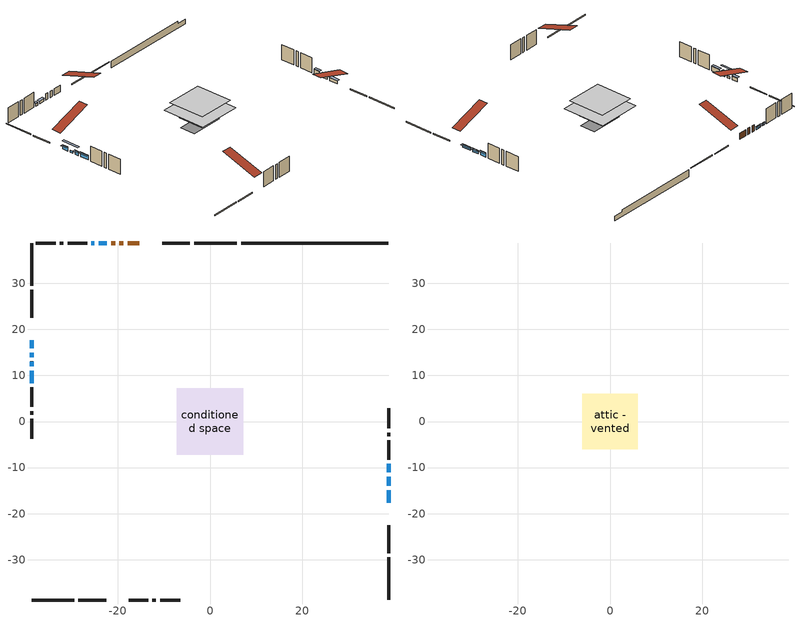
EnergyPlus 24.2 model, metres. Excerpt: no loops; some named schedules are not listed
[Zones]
conditioned space
 floor outside (Floor1 construction): -2.21,-2.21 -2.21,2.21 2.21,2.21 2.21,-2.21 z0.15
 floor adiabatic (AdiabaticFloorConstruction): -7.18,-7.18 -7.18,7.18 7.18,7.18 7.18,-7.18 z2.59
 floor foundation (Slab1 construction): -5.41,-2.59 -5.41,2.59 5.41,2.59 5.41,-2.59 z-2.06
 floor foundation (Slab2 construction): -4.19,-4.19 -4.19,4.19 4.19,4.19 4.19,-4.19 z0
 wall outside (RimJoist1 construction): 5.82,38.75 -3.44,38.75 / -38.75,-38.75 -29.5,-38.75 / -38.75,38.75 -38.75,29.5 / 38.75,-38.75 38.75,-29.5 z0.15:0.45
 wall outside (RimJoist2 construction): -4.37,38.75 -10.37,38.75 / -28.57,-38.75 -22.57,-38.75 / -38.75,28.57 -38.75,22.57 / 38.75,-28.57 38.75,-22.57 z0.15:0.45
 wall outside (AdiabaticWallConstruction 1): -15.31,38.75 -17.88,38.75 / -18.81,38.75 -19.68,38.75 / -20.61,38.75 -21.48,38.75 z0.15:2.18
 wall outside (AdiabaticWallConstruction): 38.75,-17.63 38.75,-14.88 / 38.75,-13.95 38.75,-11.97 z0.15:1.09; -22.4,38.75 -24.19,38.75 z0.15:0.99; -38.75,17.63 -38.75,15.9 / -38.75,13.03 -38.75,11.96 z0.15:1.39; -38.75,14.97 -38.75,13.95 z0.15:0.76; -38.75,11.03 -38.75,8.31 z0.15:1.62; 38.75,-11.04 38.75,-9.21 z0.15:1.57; -25.11,38.75 -25.78,38.75 z0.15:0.91
 wall outside (Wall1 construction): -26.7,38.75 -30.89,38.75 / -17.63,-38.75 -13.44,-38.75 / -38.75,7.38 -38.75,3.2 / 38.75,-8.29 38.75,-4.1 z0.15:5.03
 wall outside (Wall2 construction): -31.82,38.75 -32.57,38.75 / -12.51,-38.75 -11.76,-38.75 / -38.75,2.27 -38.75,1.52 / 38.75,-3.17 38.75,-2.42 z0.15:5.03
 wall outside (Wall3 construction): -33.5,38.75 -37.83,38.75 / -10.83,-38.75 -6.5,-38.75 / -38.75,0.59 -38.75,-3.74 / 38.75,-1.49 38.75,2.84 z0.15:5.03
 wall foundation (FoundationWall1 construction): 6.75,38.75,-2.06 6.75,38.75,0.15 35.55,38.75,0.15 35.55,38.75,-0.59 38.75,38.75,-0.59 38.75,38.75,-2.06
 window (WindowConstruction): 38.75,-17.63 38.75,-14.88 z0.15:1.09
 window (WindowConstruction 6): -22.41,38.75 -24.19,38.75 z0.15:0.99
 window (WindowConstruction 7): -38.75,17.63 -38.75,15.9 z0.15:1.39
 window (WindowConstruction 8): -38.75,14.97 -38.75,13.96 z0.15:0.76
 window (WindowConstruction 1): 38.75,-13.95 38.75,-11.97 z0.15:1.09
 window (WindowConstruction 2): -38.75,13.03 -38.75,11.96 z0.15:1.39
 window (WindowConstruction 3): -38.75,11.03 -38.75,8.31 z0.15:1.62
 window (WindowConstruction 4): 38.75,-11.04 38.75,-9.21 z0.15:1.57
 window (WindowConstruction 5): -25.11,38.75 -25.77,38.75 z0.15:0.91
 door (Door): -15.31,38.75 -17.88,38.75 z0.15:2.18
 door (Door 1): -18.81,38.75 -19.68,38.75 z0.15:2.18
 door (Door 2): -20.61,38.75 -21.48,38.75 z0.15:2.18
 ceiling adiabatic (AdiabaticFloorConstruction): 7.18,-7.18 7.18,7.18 -7.18,7.18 -7.18,-7.18 z2.59
attic - vented
 floor to conditioned space (Floor2 construction Reversed): -6,-6 -6,6 6,6 6,-6 z5.03
 roof outside (Roof1 construction): -14.38,38.75,5.03 -14.38,27.06,8.93 -11.3,27.06,8.93 -11.3,38.75,5.03; -18.55,-38.75,5.03 -18.55,-27.06,8.93 -21.64,-27.06,8.93 -21.64,-38.75,5.03; -38.75,18.55,5.03 -27.06,18.55,8.93 -27.06,21.64,8.93 -38.75,21.64,5.03; 38.75,-18.55,5.03 27.06,-18.55,8.93 27.06,-21.64,8.93 38.75,-21.64,5.03
shading: 38.75,-14.73 38.75,-17.77 39.51,-17.77 39.51,-14.73 z1.24; -24.33,38.75 -22.26,38.75 -22.26,39.51 -24.33,39.51 z1.14; -38.75,15.75 -38.75,17.77 -39.51,17.77 -39.51,15.75 z1.54; -38.75,11.51 -38.75,17.41 -39.36,17.41 -39.36,11.51 z3.2; 38.75,-11.74 38.75,-14.18 39.51,-14.18 39.51,-11.74 z1.32; -38.75,11.81 -38.75,13.18 -39.51,13.18 -39.51,11.81 z1.54; -38.75,8.16 -38.75,11.18 -39.51,11.18 -39.51,8.16 z1.77; 38.75,-9.06 38.75,-11.19 39.51,-11.19 39.51,-9.06 z1.72; -25.92,38.75 -24.96,38.75 -24.96,39.51 -25.92,39.51 z1.06
[Building]
Building 1: Terrain=Suburbs
[Site:Location]
Toronto City Centre_ON: Latitude {deg}=43.63; Longitude {deg}=-79.39; Time Zone {hr}=-5; Elevation {m}=77; Keep Site Location Information=Yes
[Site:GroundTemperature:Shallow]
5.01852, 3.26908, 3.12898, 3.95918, 7.29196, 10.6092, 13.4851, 15.3069, 15.4617, 13.9799, 11.1774, 7.9619
[Site:WaterMainsTemperature]
Calculation Method=Schedule; Temperature Schedule=mains temperature schedule
[Material] Roughness=Rough; Thermal Absorptance=0.9
Name | Thickness {m} | Conductivity {W/m-K} | Density {kg/m3} | Specific Heat {J/kg-K} | Solar Absorptance | Visible Absorptance
asphalt or fiberglass shingles | 0.00635 | 0.162714 | 1121.4 | 1465.45 | 0.4 | 0.4
ceiling loosefill ins | 0.169333 | 0.0480833 | 16.02 | 1046.75 | 0.7 | 0.7
ceiling stud and cavity | 0.1397 | 0.160927 | 65.682 | 1177.47 | 0.7 | 0.7
concrete 4.0 in. | 0.1016 | 1.803125 | 2242.8 | 837.4 | 0.7 | 0.7
concrete 8.0 in. | 0.2032 | 1.803125 | 2242.8 | 837.4 | 0.7 | 0.7
door material | 0.04445 | 0.053851 | 512.64 | 1214.23 | 0.7 | 0.7
door material 1 | 0.04445 | 0.20624 | 512.64 | 1214.23 | 0.7 | 0.7
floor covering | 0.0127 | 0.0433444 | 54.468 | 1339.84 | 0.6 | 0.6
floor rigid ins | 0.051816 | 0.029427 | 32.04 | 1214.23 | 0.7 | 0.7
floor rigid ins 1; wall rigid ins | 0.512978 | 0.029427 | 32.04 | 1214.23 | 0.7 | 0.7
floor stud and cavity | 0.1397 | 0.358674 | 92.3553 | 1139.71 | 0.7 | 0.7
floor stud and cavity 1 | 0.1397 | 1.75129 | 37.0049 | 1207.88 | 0.7 | 0.7
furniture material conditioned space 1 | 0.1524 | 0.115458 | 640.8 | 1214.23 | 0.6 | 0.6
gypsum board | 0.0127 | 0.160291 | 801 | 837.4 | 0.6 | 0.6
osb sheathing 0.5 in. | 0.0127 | 0.115458 | 512.64 | 1214.23 | 0.7 | 0.7
osb sheathing 0.75 in. | 0.01905 | 0.115458 | 512.64 | 1214.23 | 0.7 | 0.7
osb sheathing 2.0 in. | 0.0508 | 0.115458 | 512.64 | 1214.23 | 0.7 | 0.7
rim joist stud and cavity | 0.0508 | 0.0451784 | 125.044 | 1163.47 | 0.6 | 0.6
rim joist stud and cavity 1 | 0.0508 | 0.859146 | 125.044 | 1163.47 | 0.6 | 0.6
wall stud and cavity | 0.1397 | 0.0809575 | 139.0536 | 1170.24 | 0.7 | 0.7
wall stud and cavity 1 | 0.1397 | 0.0878609 | 139.0536 | 1170.24 | 0.7 | 0.7
wall stud and cavity 2 | 0.1397 | 0.092254 | 139.0536 | 1170.24 | 0.7 | 0.7
wall stud and cavity 3 | 0.0889 | 0.380278 | 52.3479 | 1209.89 | 0.7 | 0.7
wall stud and cavity 4 | 0.0889 | 0.391764 | 83.0341 | 1211.67 | 0.7 | 0.7
wood siding | 0.0254 | 0.102417 | 544.68 | 1172.36 | 0.4 | 0.4
wood siding 1; wood siding 2; wood siding 3 | 0.0254 | 0.102417 | 544.68 | 1172.36 | 0.7 | 0.7
[WindowMaterial:SimpleGlazingSystem]
Name | U-Factor {W/m2-K} | Solar Heat Gain Coefficient
WindowMaterial | 2.6045 | 0.52
WindowMaterial 1 | 3.30346 | 0.64
WindowMaterial 2 | 2.60791 | 0.52
WindowMaterial 3 | 2.36545 | 0.65
WindowMaterial 4 | 2.6028 | 0.52
WindowMaterial 5 | 2.77825 | 0.42
WindowMaterial 6 | 2.71181 | 0.46
WindowMaterial 7 | 2.63402 | 0.5
WindowMaterial 8 | 2.97414 | 0.61
[Construction]
AdiabaticFloorConstruction: floor stud and cavity 1, floor rigid ins 1, osb sheathing 0.75 in., floor covering
AdiabaticWallConstruction: wood siding 2, wall rigid ins, wall stud and cavity 3, gypsum board
AdiabaticWallConstruction 1: wood siding 3, wall rigid ins, wall stud and cavity 3, gypsum board
Door: door material
Door 1; Door 2: door material 1
Floor1 construction: floor stud and cavity, floor rigid ins, osb sheathing 0.75 in., floor covering
Floor2 construction Reversed: gypsum board, ceiling stud and cavity, ceiling loosefill ins
FoundationWall1 construction: concrete 8.0 in.
furniture construction conditioned space 1: furniture material conditioned space 1
PartitionWallConstruction: gypsum board, wall stud and cavity 4, gypsum board
RimJoist1 construction: wood siding 1, osb sheathing 2.0 in., rim joist stud and cavity
RimJoist2 construction: wood siding 1, osb sheathing 2.0 in., rim joist stud and cavity 1
Roof1 construction: asphalt or fiberglass shingles
Slab1 construction; Slab2 construction: concrete 4.0 in.
Wall1 construction: wood siding, osb sheathing 0.5 in., wall stud and cavity, gypsum board
Wall2 construction: wood siding, osb sheathing 0.5 in., wall stud and cavity 1, gypsum board
Wall3 construction: wood siding, osb sheathing 0.5 in., wall stud and cavity 2, gypsum board
WindowConstruction: WindowMaterial
WindowConstruction 1: WindowMaterial 1
WindowConstruction 2: WindowMaterial 2
WindowConstruction 3: WindowMaterial 3
WindowConstruction 4: WindowMaterial 4
WindowConstruction 5: WindowMaterial 5
WindowConstruction 6: WindowMaterial 6
WindowConstruction 7: WindowMaterial 7
WindowConstruction 8: WindowMaterial 8
[Zone] Multiplier=1; Part of Total Floor Area=Yes
Name | Volume {m3}
attic - vented | 91.3014
conditioned space | 643.7
[Space]
Name | Zone | Volume {m3}
attic - vented 1 | attic - vented | 91.3014
conditioned space 1 | conditioned space | 643.7
[ZoneInfiltration:EffectiveLeakageArea]
infil attic - vented 1: Zone or Space=attic - vented 1; Schedule=Always On Discrete; Effective Air Leakage Area {cm2}=6073.26; Stack Coefficient=0.000271148; Wind Coefficient=1.11256e-05
[ZoneMixing]
whole house fan mix: Zone or Space=attic - vented; Schedule=Always On Continuous; Design Flow Rate Calculation Method=Flow/Zone; Design Flow Rate {m3/s}=0; Source Zone or Space=conditioned space
[SurfaceProperty:ExposedFoundationPerimeter] Exposed Perimeter Calculation Method=TotalExposedPerimeter
Name | Total Exposed Perimeter {m}
Slab1 | 32.005
Slab2 | 24.475
[InternalMass] Zone or ZoneList=conditioned space; Space or SpaceList=conditioned space 1
Name | Construction | Surface Area {m2}
furniture mass conditioned space 1 | furniture construction conditioned space 1 | 140.84
partition wall mass | PartitionWallConstruction | 352.099
[Lights]
interior lighting: Zone or ZoneList or Space or SpaceList=conditioned space 1; Schedule=interior lighting schedule; Design Level Calculation Method=LightingLevel; Lighting Level {W}=343.2; Return Air Fraction=0; Fraction Radiant=0.6; Fraction Visible=0.2; Fraction Replaceable=1
[People]
occupants: Zone or ZoneList or Space or SpaceList=conditioned space 1; Number of People Schedule=occupants schedule; Number of People Calculation Method=People; Number of People=3; Fraction Radiant=0.314171; Sensible Heat Fraction=0.56303; Activity Level Schedule=occupants activity schedule; Carbon Dioxide Generation Rate {m3/s-W}=0; Enable ASHRAE 55 Comfort Warnings=No; Mean Radiant Temperature Calculation Type=EnclosureAveraged
[ElectricEquipment] Zone or ZoneList or Space or SpaceList=conditioned space 1; Design Level Calculation Method=EquipmentLevel
Name | Schedule | Design Level {W} | Fraction Latent | Fraction Radiant | Fraction Lost
clothes dryer | clothes dryer schedule | 140.772 | 0.015 | 0.081 | 0.85
clothes washer | clothes washer schedule | 32.1985 | 0.03 | 0.162 | 0.7
cooking range | cooking range schedule | 215.147 | 0.08 | 0.432 | 0.2
dishwasher | dishwasher schedule | 66.8632 | 0.3 | 0.18 | 0.4
fridge | fridge schedule | 72.9452 | 0 | 0.6 | 0
mech vent bath fan 0 | mech vent bath fan 0 schedule | 50.2 | 0 | 0 | 1
mech vent bath fan 1 | mech vent bath fan 1 schedule | 50.2 | 0 | 0 | 1
mech vent house fan | mech vent house fan schedule | 0 | 0 | 0 | 1
mech vent house fan cfis | mech vent house fan cfis schedule | 0 | 0 | 0 | 0
mech vent range fan 0 | mech vent range fan 0 schedule | 57 | 0 | 0 | 1
misc plug loads | misc plug loads schedule | 494.7 | 0.045 | 0.513 | 0.1
whole house fan | Always On Discrete | 0 | 0 | 0 | 1
[OtherEquipment] Zone or ZoneList or Space or SpaceList=conditioned space 1; Design Level Calculation Method=EquipmentLevel
Name | Fuel Type | Schedule | Design Level {W} | Fraction Latent | Fraction Radiant | Fraction Lost
clothes dryer 1 | Electricity | clothes dryer schedule | 0 | 0.015 | 0.081 | 0.85
cooking range 1 | Electricity | cooking range schedule | 0 | 0.08 | 0.432 | 0.2
general water use latent | None | general water use schedule | 62.594 | 1 | 0 | 0
general water use sensible | None | general water use schedule | -61.6891 | 0 | 0.6 | 0
mech vent house fan latent load | None | Always On Discrete | 0 | 1 | 0 | 0
mech vent house fan sensible load | None | Always On Discrete | 0 | 0 | 0 | 0
water heater energy adjustment1 | Electricity | Always On Discrete | 0.01 | 0 | 0 | 1
[ZoneInfiltration:DesignFlowRate] Zone or ZoneList or Space or SpaceList=conditioned space 1; Schedule=Always On Discrete; Design Flow Rate Calculation Method=Flow/Zone; Design Flow Rate {m3/s}=0
infil flow; natural vent flow; whole house fan flow
[Foundation:Kiva] Initial Indoor Air Temperature {C}=18; Wall Depth Below Slab {m}=0.2032
Name | Wall Height Above Grade {m}
Foundation Kiva 1 | 0.150023
Foundation Kiva 2 | 0.1016
[Foundation:Kiva:Settings]
Soil Conductivity {W/m-K}=0.849921; Soil Density {kg/m3}=1842.3; Soil Specific Heat {J/kg-K}=418.7; Ground Solar Absorptivity=0.9; Ground Thermal Absorptivity=0.9; Ground Surface Roughness {m}=0.03; Far-Field Width {m}=40; Deep-Ground Boundary Condition=ZeroFlux; Deep-Ground Depth {m}=40; Minimum Cell Dimension {m}=0.2; Maximum Cell Growth Coefficient=3; Simulation Timestep=Timestep
[Exterior:Lights]
exterior lighting: Schedule=exterior lighting schedule; Design Level {W}=75.6
[Schedule:Constant]
Name | Hourly Value
Always On Continuous; mech vent house fan schedule; mech vent house fan cfis schedule; Always On Discrete | 1
occupants activity schedule | 117.228
fridge schedule | 0
[Schedule:Week:Daily]
interior lighting schedule Week Rule - Jan1-Jan27: interior lighting schedule day, interior lighting schedule day, interior lighting schedule day, interior lighting schedule day, interior lighting schedule day, interior lighting schedule day, interior lighting schedule day, interior lighting schedule default day, interior lighting schedule default day, interior lighting schedule default day, interior lighting schedule default day, interior lighting schedule default day
interior lighting schedule Week Rule - Jan28-Feb3: interior lighting schedule day, interior lighting schedule day, interior lighting schedule day, interior lighting schedule day, interior lighting schedule day 1, interior lighting schedule day 1, interior lighting schedule day 1, interior lighting schedule default day, interior lighting schedule default day, interior lighting schedule default day, interior lighting schedule default day, interior lighting schedule default day
interior lighting schedule Week Rule - Feb4-Feb24: interior lighting schedule day 1, interior lighting schedule day 1, interior lighting schedule day 1, interior lighting schedule day 1, interior lighting schedule day 1, interior lighting schedule day 1, interior lighting schedule day 1, interior lighting schedule default day, interior lighting schedule default day, interior lighting schedule default day, interior lighting schedule default day, interior lighting schedule default day
interior lighting schedule Week Rule - Feb25-Mar3: interior lighting schedule day 1, interior lighting schedule day 1, interior lighting schedule day 1, interior lighting schedule day 1, interior lighting schedule day 2, interior lighting schedule day 2, interior lighting schedule day 2, interior lighting schedule default day, interior lighting schedule default day, interior lighting schedule default day, interior lighting schedule default day, interior lighting schedule default day
interior lighting schedule Week Rule - Mar4-Mar31: interior lighting schedule day 2, interior lighting schedule day 2, interior lighting schedule day 2, interior lighting schedule day 2, interior lighting schedule day 2, interior lighting schedule day 2, interior lighting schedule day 2, interior lighting schedule default day, interior lighting schedule default day, interior lighting schedule default day, interior lighting schedule default day, interior lighting schedule default day
interior lighting schedule Week Rule - Apr1-Apr28: interior lighting schedule day 3, interior lighting schedule day 3, interior lighting schedule day 3, interior lighting schedule day 3, interior lighting schedule day 3, interior lighting schedule day 3, interior lighting schedule day 3, interior lighting schedule default day, interior lighting schedule default day, interior lighting schedule default day, interior lighting schedule default day, interior lighting schedule default day
interior lighting schedule Week Rule - Apr29-May5: interior lighting schedule day 3, interior lighting schedule day 3, interior lighting schedule day 4, interior lighting schedule day 4, interior lighting schedule day 4, interior lighting schedule day 4, interior lighting schedule day 4, interior lighting schedule default day, interior lighting schedule default day, interior lighting schedule default day, interior lighting schedule default day, interior lighting schedule default day
interior lighting schedule Week Rule - May6-May26: interior lighting schedule day 4, interior lighting schedule day 4, interior lighting schedule day 4, interior lighting schedule day 4, interior lighting schedule day 4, interior lighting schedule day 4, interior lighting schedule day 4, interior lighting schedule default day, interior lighting schedule default day, interior lighting schedule default day, interior lighting schedule default day, interior lighting schedule default day
interior lighting schedule Week Rule - May27-Jun2: interior lighting schedule day 4, interior lighting schedule day 4, interior lighting schedule day 4, interior lighting schedule day 4, interior lighting schedule day 4, interior lighting schedule day 5, interior lighting schedule day 5, interior lighting schedule default day, interior lighting schedule default day, interior lighting schedule default day, interior lighting schedule default day, interior lighting schedule default day
interior lighting schedule Week Rule - Jun3-Jun30: interior lighting schedule day 5, interior lighting schedule day 5, interior lighting schedule day 5, interior lighting schedule day 5, interior lighting schedule day 5, interior lighting schedule day 5, interior lighting schedule day 5, interior lighting schedule default day, interior lighting schedule default day, interior lighting schedule default day, interior lighting schedule default day, interior lighting schedule default day
interior lighting schedule Week Rule - Jul1-Jul28: interior lighting schedule day 6, interior lighting schedule day 6, interior lighting schedule day 6, interior lighting schedule day 6, interior lighting schedule day 6, interior lighting schedule day 6, interior lighting schedule day 6, interior lighting schedule default day, interior lighting schedule default day, interior lighting schedule default day, interior lighting schedule default day, interior lighting schedule default day
interior lighting schedule Week Rule - Jul29-Aug4: interior lighting schedule day 6, interior lighting schedule day 6, interior lighting schedule day 6, interior lighting schedule day 7, interior lighting schedule day 7, interior lighting schedule day 7, interior lighting schedule day 7, interior lighting schedule default day, interior lighting schedule default day, interior lighting schedule default day, interior lighting schedule default day, interior lighting schedule default day
interior lighting schedule Week Rule - Aug5-Aug25: interior lighting schedule day 7, interior lighting schedule day 7, interior lighting schedule day 7, interior lighting schedule day 7, interior lighting schedule day 7, interior lighting schedule day 7, interior lighting schedule day 7, interior lighting schedule default day, interior lighting schedule default day, interior lighting schedule default day, interior lighting schedule default day, interior lighting schedule default day
interior lighting schedule Week Rule - Aug26-Sep1: interior lighting schedule day 7, interior lighting schedule day 7, interior lighting schedule day 7, interior lighting schedule day 7, interior lighting schedule day 7, interior lighting schedule day 7, interior lighting schedule day 8, interior lighting schedule default day, interior lighting schedule default day, interior lighting schedule default day, interior lighting schedule default day, interior lighting schedule default day
interior lighting schedule Week Rule - Sep2-Sep29: interior lighting schedule day 8, interior lighting schedule day 8, interior lighting schedule day 8, interior lighting schedule day 8, interior lighting schedule day 8, interior lighting schedule day 8, interior lighting schedule day 8, interior lighting schedule default day, interior lighting schedule default day, interior lighting schedule default day, interior lighting schedule default day, interior lighting schedule default day
interior lighting schedule Week Rule - Sep30-Oct6: interior lighting schedule day 8, interior lighting schedule day 9, interior lighting schedule day 9, interior lighting schedule day 9, interior lighting schedule day 9, interior lighting schedule day 9, interior lighting schedule day 9, interior lighting schedule default day, interior lighting schedule default day, interior lighting schedule default day, interior lighting schedule default day, interior lighting schedule default day
interior lighting schedule Week Rule - Oct7-Oct27: interior lighting schedule day 9, interior lighting schedule day 9, interior lighting schedule day 9, interior lighting schedule day 9, interior lighting schedule day 9, interior lighting schedule day 9, interior lighting schedule day 9, interior lighting schedule default day, interior lighting schedule default day, interior lighting schedule default day, interior lighting schedule default day, interior lighting schedule default day
interior lighting schedule Week Rule - Oct28-Nov3: interior lighting schedule day 9, interior lighting schedule day 9, interior lighting schedule day 9, interior lighting schedule day 9, interior lighting schedule day 10, interior lighting schedule day 10, interior lighting schedule day 10, interior lighting schedule default day, interior lighting schedule default day, interior lighting schedule default day, interior lighting schedule default day, interior lighting schedule default day
interior lighting schedule Week Rule - Nov4-Nov24: interior lighting schedule day 10, interior lighting schedule day 10, interior lighting schedule day 10, interior lighting schedule day 10, interior lighting schedule day 10, interior lighting schedule day 10, interior lighting schedule day 10, interior lighting schedule default day, interior lighting schedule default day, interior lighting schedule default day, interior lighting schedule default day, interior lighting schedule default day
interior lighting schedule Week Rule - Nov25-Dec1: interior lighting schedule day 10, interior lighting schedule day 10, interior lighting schedule day 10, interior lighting schedule day 10, interior lighting schedule day 10, interior lighting schedule day 10, interior lighting schedule day 11, interior lighting schedule default day, interior lighting schedule default day, interior lighting schedule default day, interior lighting schedule default day, interior lighting schedule default day
interior lighting schedule Week Rule - Dec2-Dec31: interior lighting schedule day 11, interior lighting schedule day 11, interior lighting schedule day 11, interior lighting schedule day 11, interior lighting schedule day 11, interior lighting schedule day 11, interior lighting schedule day 11, interior lighting schedule default day, interior lighting schedule default day, interior lighting schedule default day, interior lighting schedule default day, interior lighting schedule default day
occupants schedule Week Rule - Jan1-Dec31: occupants schedule day, occupants schedule day, occupants schedule day, occupants schedule day, occupants schedule day, occupants schedule day, occupants schedule day, occupants schedule default day, occupants schedule default day, occupants schedule default day, occupants schedule default day, occupants schedule default day
clothes dryer schedule Week Rule - Jan1-Dec31: clothes dryer schedule day, clothes dryer schedule day, clothes dryer schedule day, clothes dryer schedule day, clothes dryer schedule day, clothes dryer schedule day, clothes dryer schedule day, clothes dryer schedule default day, clothes dryer schedule default day, clothes dryer schedule default day, clothes dryer schedule default day, clothes dryer schedule default day
clothes washer schedule Week Rule - Jan1-Dec31: clothes washer schedule day, clothes washer schedule day, clothes washer schedule day, clothes washer schedule day, clothes washer schedule day, clothes washer schedule day, clothes washer schedule day, clothes washer schedule default day, clothes washer schedule default day, clothes washer schedule default day, clothes washer schedule default day, clothes washer schedule default day
cooking range schedule Week Rule - Jan1-Dec31: cooking range schedule day, cooking range schedule day, cooking range schedule day, cooking range schedule day, cooking range schedule day, cooking range schedule day, cooking range schedule day, cooking range schedule default day, cooking range schedule default day, cooking range schedule default day, cooking range schedule default day, cooking range schedule default day
dishwasher schedule Week Rule - Jan1-Dec31: dishwasher schedule day, dishwasher schedule day, dishwasher schedule day, dishwasher schedule day, dishwasher schedule day, dishwasher schedule day, dishwasher schedule day, dishwasher schedule default day, dishwasher schedule default day, dishwasher schedule default day, dishwasher schedule default day, dishwasher schedule default day
mech vent bath fan 0 schedule Week Rule - Jan1-Dec31: mech vent bath fan 0 schedule day, mech vent bath fan 0 schedule day, mech vent bath fan 0 schedule day, mech vent bath fan 0 schedule day, mech vent bath fan 0 schedule day, mech vent bath fan 0 schedule day, mech vent bath fan 0 schedule day, mech vent bath fan 0 schedule default day, mech vent bath fan 0 schedule default day, mech vent bath fan 0 schedule default day, mech vent bath fan 0 schedule default day, mech vent bath fan 0 schedule default day
mech vent bath fan 1 schedule Week Rule - Jan1-Dec31: mech vent bath fan 1 schedule day, mech vent bath fan 1 schedule day, mech vent bath fan 1 schedule day, mech vent bath fan 1 schedule day, mech vent bath fan 1 schedule day, mech vent bath fan 1 schedule day, mech vent bath fan 1 schedule day, mech vent bath fan 1 schedule default day, mech vent bath fan 1 schedule default day, mech vent bath fan 1 schedule default day, mech vent bath fan 1 schedule default day, mech vent bath fan 1 schedule default day
mech vent range fan 0 schedule Week Rule - Jan1-Dec31: mech vent range fan 0 schedule day, mech vent range fan 0 schedule day, mech vent range fan 0 schedule day, mech vent range fan 0 schedule day, mech vent range fan 0 schedule day, mech vent range fan 0 schedule day, mech vent range fan 0 schedule day, mech vent range fan 0 schedule default day, mech vent range fan 0 schedule default day, mech vent range fan 0 schedule default day, mech vent range fan 0 schedule default day, mech vent range fan 0 schedule default day
misc plug loads schedule Week Rule - Jan1-Dec31: misc plug loads schedule day, misc plug loads schedule day, misc plug loads schedule day, misc plug loads schedule day, misc plug loads schedule day, misc plug loads schedule day, misc plug loads schedule day, misc plug loads schedule default day, misc plug loads schedule default day, misc plug loads schedule default day, misc plug loads schedule default day, misc plug loads schedule default day
general water use schedule Week Rule - Jan1-Dec31: general water use schedule day, general water use schedule day, general water use schedule day, general water use schedule day, general water use schedule day, general water use schedule day, general water use schedule day, general water use schedule default day, general water use schedule default day, general water use schedule default day, general water use schedule default day, general water use schedule default day
exterior lighting schedule Week Rule - Jan1-Jan27: exterior lighting schedule day, exterior lighting schedule day, exterior lighting schedule day, exterior lighting schedule day, exterior lighting schedule day, exterior lighting schedule day, exterior lighting schedule day, exterior lighting schedule default day, exterior lighting schedule default day, exterior lighting schedule default day, exterior lighting schedule default day, exterior lighting schedule default day
exterior lighting schedule Week Rule - Jan28-Feb3: exterior lighting schedule day, exterior lighting schedule day, exterior lighting schedule day, exterior lighting schedule day, exterior lighting schedule day 1, exterior lighting schedule day 1, exterior lighting schedule day 1, exterior lighting schedule default day, exterior lighting schedule default day, exterior lighting schedule default day, exterior lighting schedule default day, exterior lighting schedule default day
exterior lighting schedule Week Rule - Feb4-Feb24: exterior lighting schedule day 1, exterior lighting schedule day 1, exterior lighting schedule day 1, exterior lighting schedule day 1, exterior lighting schedule day 1, exterior lighting schedule day 1, exterior lighting schedule day 1, exterior lighting schedule default day, exterior lighting schedule default day, exterior lighting schedule default day, exterior lighting schedule default day, exterior lighting schedule default day
exterior lighting schedule Week Rule - Feb25-Mar3: exterior lighting schedule day 1, exterior lighting schedule day 1, exterior lighting schedule day 1, exterior lighting schedule day 1, exterior lighting schedule day 2, exterior lighting schedule day 2, exterior lighting schedule day 2, exterior lighting schedule default day, exterior lighting schedule default day, exterior lighting schedule default day, exterior lighting schedule default day, exterior lighting schedule default day
exterior lighting schedule Week Rule - Mar4-Mar31: exterior lighting schedule day 2, exterior lighting schedule day 2, exterior lighting schedule day 2, exterior lighting schedule day 2, exterior lighting schedule day 2, exterior lighting schedule day 2, exterior lighting schedule day 2, exterior lighting schedule default day, exterior lighting schedule default day, exterior lighting schedule default day, exterior lighting schedule default day, exterior lighting schedule default day
exterior lighting schedule Week Rule - Apr1-Apr28: exterior lighting schedule day 3, exterior lighting schedule day 3, exterior lighting schedule day 3, exterior lighting schedule day 3, exterior lighting schedule day 3, exterior lighting schedule day 3, exterior lighting schedule day 3, exterior lighting schedule default day, exterior lighting schedule default day, exterior lighting schedule default day, exterior lighting schedule default day, exterior lighting schedule default day
exterior lighting schedule Week Rule - Apr29-May5: exterior lighting schedule day 3, exterior lighting schedule day 3, exterior lighting schedule day 4, exterior lighting schedule day 4, exterior lighting schedule day 4, exterior lighting schedule day 4, exterior lighting schedule day 4, exterior lighting schedule default day, exterior lighting schedule default day, exterior lighting schedule default day, exterior lighting schedule default day, exterior lighting schedule default day
exterior lighting schedule Week Rule - May6-May26: exterior lighting schedule day 4, exterior lighting schedule day 4, exterior lighting schedule day 4, exterior lighting schedule day 4, exterior lighting schedule day 4, exterior lighting schedule day 4, exterior lighting schedule day 4, exterior lighting schedule default day, exterior lighting schedule default day, exterior lighting schedule default day, exterior lighting schedule default day, exterior lighting schedule default day
exterior lighting schedule Week Rule - May27-Jun2: exterior lighting schedule day 4, exterior lighting schedule day 4, exterior lighting schedule day 4, exterior lighting schedule day 4, exterior lighting schedule day 4, exterior lighting schedule day 5, exterior lighting schedule day 5, exterior lighting schedule default day, exterior lighting schedule default day, exterior lighting schedule default day, exterior lighting schedule default day, exterior lighting schedule default day
exterior lighting schedule Week Rule - Jun3-Jun30: exterior lighting schedule day 5, exterior lighting schedule day 5, exterior lighting schedule day 5, exterior lighting schedule day 5, exterior lighting schedule day 5, exterior lighting schedule day 5, exterior lighting schedule day 5, exterior lighting schedule default day, exterior lighting schedule default day, exterior lighting schedule default day, exterior lighting schedule default day, exterior lighting schedule default day
exterior lighting schedule Week Rule - Jul1-Jul28: exterior lighting schedule day 6, exterior lighting schedule day 6, exterior lighting schedule day 6, exterior lighting schedule day 6, exterior lighting schedule day 6, exterior lighting schedule day 6, exterior lighting schedule day 6, exterior lighting schedule default day, exterior lighting schedule default day, exterior lighting schedule default day, exterior lighting schedule default day, exterior lighting schedule default day
exterior lighting schedule Week Rule - Jul29-Aug4: exterior lighting schedule day 6, exterior lighting schedule day 6, exterior lighting schedule day 6, exterior lighting schedule day 7, exterior lighting schedule day 7, exterior lighting schedule day 7, exterior lighting schedule day 7, exterior lighting schedule default day, exterior lighting schedule default day, exterior lighting schedule default day, exterior lighting schedule default day, exterior lighting schedule default day
exterior lighting schedule Week Rule - Aug5-Aug25: exterior lighting schedule day 7, exterior lighting schedule day 7, exterior lighting schedule day 7, exterior lighting schedule day 7, exterior lighting schedule day 7, exterior lighting schedule day 7, exterior lighting schedule day 7, exterior lighting schedule default day, exterior lighting schedule default day, exterior lighting schedule default day, exterior lighting schedule default day, exterior lighting schedule default day
exterior lighting schedule Week Rule - Aug26-Sep1: exterior lighting schedule day 7, exterior lighting schedule day 7, exterior lighting schedule day 7, exterior lighting schedule day 7, exterior lighting schedule day 7, exterior lighting schedule day 7, exterior lighting schedule day 8, exterior lighting schedule default day, exterior lighting schedule default day, exterior lighting schedule default day, exterior lighting schedule default day, exterior lighting schedule default day
exterior lighting schedule Week Rule - Sep2-Sep29: exterior lighting schedule day 8, exterior lighting schedule day 8, exterior lighting schedule day 8, exterior lighting schedule day 8, exterior lighting schedule day 8, exterior lighting schedule day 8, exterior lighting schedule day 8, exterior lighting schedule default day, exterior lighting schedule default day, exterior lighting schedule default day, exterior lighting schedule default day, exterior lighting schedule default day
exterior lighting schedule Week Rule - Sep30-Oct6: exterior lighting schedule day 8, exterior lighting schedule day 9, exterior lighting schedule day 9, exterior lighting schedule day 9, exterior lighting schedule day 9, exterior lighting schedule day 9, exterior lighting schedule day 9, exterior lighting schedule default day, exterior lighting schedule default day, exterior lighting schedule default day, exterior lighting schedule default day, exterior lighting schedule default day
[Schedule:Year]
interior lighting schedule: interior lighting schedule Week Rule - Jan1-Jan27, 1, 1, 1, 27, interior lighting schedule Week Rule - Jan28-Feb3, 1, 28, 2, 3, interior lighting schedule Week Rule - Feb4-Feb24, 2, 4, 2, 24, interior lighting schedule Week Rule - Feb25-Mar3, 2, 25, 3, 3, interior lighting schedule Week Rule - Mar4-Mar31, 3, 4, 3, 31, interior lighting schedule Week Rule - Apr1-Apr28, 4, 1, 4, 28, interior lighting schedule Week Rule - Apr29-May5, 4, 29, 5, 5, interior lighting schedule Week Rule - May6-May26, 5, 6, 5, 26, interior lighting schedule Week Rule - May27-Jun2, 5, 27, 6, 2, interior lighting schedule Week Rule - Jun3-Jun30, 6, 3, 6, 30, interior lighting schedule Week Rule - Jul1-Jul28, 7, 1, 7, 28, interior lighting schedule Week Rule - Jul29-Aug4, 7, 29, 8, 4, interior lighting schedule Week Rule - Aug5-Aug25, 8, 5, 8, 25, interior lighting schedule Week Rule - Aug26-Sep1, 8, 26, 9, 1, interior lighting schedule Week Rule - Sep2-Sep29, 9, 2, 9, 29, interior lighting schedule Week Rule - Sep30-Oct6, 9, 30, 10, 6, interior lighting schedule Week Rule - Oct7-Oct27, 10, 7, 10, 27, interior lighting schedule Week Rule - Oct28-Nov3, 10, 28, 11, 3, interior lighting schedule Week Rule - Nov4-Nov24, 11, 4, 11, 24, interior lighting schedule Week Rule - Nov25-Dec1, 11, 25, 12, 1, interior lighting schedule Week Rule - Dec2-Dec31, 12, 2, 12, 31
occupants schedule: occupants schedule Week Rule - Jan1-Dec31, 1, 1, 12, 31
clothes dryer schedule: clothes dryer schedule Week Rule - Jan1-Dec31, 1, 1, 12, 31
clothes washer schedule: clothes washer schedule Week Rule - Jan1-Dec31, 1, 1, 12, 31
cooking range schedule: cooking range schedule Week Rule - Jan1-Dec31, 1, 1, 12, 31
dishwasher schedule: dishwasher schedule Week Rule - Jan1-Dec31, 1, 1, 12, 31
mech vent bath fan 0 schedule: mech vent bath fan 0 schedule Week Rule - Jan1-Dec31, 1, 1, 12, 31
mech vent bath fan 1 schedule: mech vent bath fan 1 schedule Week Rule - Jan1-Dec31, 1, 1, 12, 31
mech vent range fan 0 schedule: mech vent range fan 0 schedule Week Rule - Jan1-Dec31, 1, 1, 12, 31
misc plug loads schedule: misc plug loads schedule Week Rule - Jan1-Dec31, 1, 1, 12, 31
general water use schedule: general water use schedule Week Rule - Jan1-Dec31, 1, 1, 12, 31
exterior lighting schedule: exterior lighting schedule Week Rule - Jan1-Jan27, 1, 1, 1, 27, exterior lighting schedule Week Rule - Jan28-Feb3, 1, 28, 2, 3, exterior lighting schedule Week Rule - Feb4-Feb24, 2, 4, 2, 24, exterior lighting schedule Week Rule - Feb25-Mar3, 2, 25, 3, 3, exterior lighting schedule Week Rule - Mar4-Mar31, 3, 4, 3, 31, exterior lighting schedule Week Rule - Apr1-Apr28, 4, 1, 4, 28, exterior lighting schedule Week Rule - Apr29-May5, 4, 29, 5, 5, exterior lighting schedule Week Rule - May6-May26, 5, 6, 5, 26, exterior lighting schedule Week Rule - May27-Jun2, 5, 27, 6, 2, exterior lighting schedule Week Rule - Jun3-Jun30, 6, 3, 6, 30, exterior lighting schedule Week Rule - Jul1-Jul28, 7, 1, 7, 28, exterior lighting schedule Week Rule - Jul29-Aug4, 7, 29, 8, 4, exterior lighting schedule Week Rule - Aug5-Aug25, 8, 5, 8, 25, exterior lighting schedule Week Rule - Aug26-Sep1, 8, 26, 9, 1, exterior lighting schedule Week Rule - Sep2-Sep29, 9, 2, 9, 29, exterior lighting schedule Week Rule - Sep30-Oct6, 9, 30, 10, 6, exterior lighting schedule Week Rule - Oct7-Oct27, 10, 7, 10, 27, exterior lighting schedule Week Rule - Oct28-Nov3, 10, 28, 11, 3, exterior lighting schedule Week Rule - Nov4-Nov24, 11, 4, 11, 24, exterior lighting schedule Week Rule - Nov25-Dec1, 11, 25, 12, 1, exterior lighting schedule Week Rule - Dec2-Dec31, 12, 2, 12, 31
[Schedule:Compact]
mains temperature schedule: Through: 01/01, For: AllDays, Until: 24:00, 8.80333, Through: 01/02, For: AllDays, Until: 24:00, 8.74333, Through: 01/03, For: AllDays, Until: 24:00, 8.68389, Through: 01/04, For: AllDays, Until: 24:00, 8.62611, Through: 01/05, For: AllDays, Until: 24:00, 8.56944, Through: 01/06, For: AllDays, Until: 24:00, 8.51389, Through: 01/07, For: AllDays, Until: 24:00, 8.45944, Through: 01/08, For: AllDays, Until: 24:00, 8.40611, Through: 01/09, For: AllDays, Until: 24:00, 8.35389, Through: 01/10, For: AllDays, Until: 24:00, 8.30278, Through: 01/11, For: AllDays, Until: 24:00, 8.25333, Through: 01/12, For: AllDays, Until: 24:00, 8.205, Through: 01/13, For: AllDays, Until: 24:00, 8.15778, Through: 01/14, For: AllDays, Until: 24:00, 8.11222, Through: 01/15, For: AllDays, Until: 24:00, 8.06778, Through: 01/16, For: AllDays, Until: 24:00, 8.02444, Through: 01/17, For: AllDays, Until: 24:00, 7.98222, Through: 01/18, For: AllDays, Until: 24:00, 7.94167, Through: 01/19, For: AllDays, Until: 24:00, 7.90222, Through: 01/20, For: AllDays, Until: 24:00, 7.86444, Through: 01/21, For: AllDays, Until: 24:00, 7.82778, Through: 01/22, For: AllDays, Until: 24:00, 7.79278, Through: 01/23, For: AllDays, Until: 24:00, 7.75889, Through: 01/24, For: AllDays, Until: 24:00, 7.72667, Through: 01/25, For: AllDays, Until: 24:00, 7.69556, Through: 01/26, For: AllDays, Until: 24:00, 7.66611, Through: 01/27, For: AllDays, Until: 24:00, 7.63778, Through: 01/28, For: AllDays, Until: 24:00, 7.61111, Through: 01/29, For: AllDays, Until: 24:00, 7.58556, Through: 01/30, For: AllDays, Until: 24:00, 7.56167, Through: 01/31, For: AllDays, Until: 24:00, 7.53944, Through: 02/01, For: AllDays, Until: 24:00, 7.51833, Through: 02/02, For: AllDays, Until: 24:00, 7.49889, Through: 02/03, For: AllDays, Until: 24:00, 7.48111, Through: 02/04, For: AllDays, Until: 24:00, 7.46444, Through: 02/05, For: AllDays, Until: 24:00, 7.44944, Through: 02/06, For: AllDays, Until: 24:00, 7.43556, Through: 02/07, For: AllDays, Until: 24:00, 7.42333, Through: 02/08, For: AllDays, Until: 24:00, 7.41278, Through: 02/09, For: AllDays, Until: 24:00, 7.40389, Through: 02/10, For: AllDays, Until: 24:00, 7.39611, Through: 02/11, For: AllDays, Until: 24:00, 7.39, Through: 02/12, For: AllDays, Until: 24:00, 7.38556, Through: 02/13, For: AllDays, Until: 24:00, 7.38222, Through: 02/14, For: AllDays, Until: 24:00, 7.38056, Through: 02/15, For: AllDays, Until: 24:00, 7.38056, Through: 02/16, For: AllDays, Until: 24:00, 7.38222, Through: 02/17, For: AllDays, Until: 24:00, 7.385, Through: 02/18, For: AllDays, Until: 24:00, 7.38944, Through: 02/19, For: AllDays, Until: 24:00, 7.395, Through: 02/20, For: AllDays, Until: 24:00, 7.40278, Through: 02/21, For: AllDays, Until: 24:00, 7.41167, Through: 02/22, For: AllDays, Until: 24:00, 7.42222, Through: 02/23, For: AllDays, Until: 24:00, 7.43389, Through: 02/24, For: AllDays, Until: 24:00, 7.44722, Through: 02/25, For: AllDays, Until: 24:00, 7.46222, Through: 02/26, For: AllDays, Until: 24:00, 7.47833, Through: 02/27, For: AllDays, Until: 24:00, 7.49611, Through: 02/28, For: AllDays, Until: 24:00, 7.51556, Through: 03/01, For: AllDays, Until: 24:00, 7.53667, Through: 03/02, For: AllDays, Until: 24:00, 7.55889, Through: 03/03, For: AllDays, Until: 24:00, 7.58222, Through: 03/04, For: AllDays, Until: 24:00, 7.60722, Through: 03/05, For: AllDays, Until: 24:00, 7.63389, Through: 03/06, For: AllDays, Until: 24:00, 7.66222, Through: 03/07, For: AllDays, Until: 24:00, 7.69111, Through: 03/08, For: AllDays, Until: 24:00, 7.72222, Through: 03/09, For: AllDays, Until: 24:00, 7.75444, Through: 03/10, For: AllDays, Until: 24:00, 7.78778, Through: 03/11, For: AllDays, Until: 24:00, 7.82278, Through: 03/12, For: AllDays, Until: 24:00, 7.85944, Through: 03/13, For: AllDays, Until: 24:00, 7.89722, Through: 03/14, For: AllDays, Until: 24:00, 7.93611, Through: 03/15, For: AllDays, Until: 24:00, 7.97667, Through: 03/16, For: AllDays, Until: 24:00, 8.01833, Through: 03/17, For: AllDays, Until: 24:00, 8.06167, Through: 03/18, For: AllDays, Until: 24:00, 8.10611, Through: 03/19, For: AllDays, Until: 24:00, 8.15167, Through: 03/20, For: AllDays, Until: 24:00, 8.19833, Through: 03/21, For: AllDays, Until: 24:00, 8.24667, Through: 03/22, For: AllDays, Until: 24:00, 8.29611, Through: 03/23, For: AllDays, Until: 24:00, 8.34667, Through: 03/24, For: AllDays, Until: 24:00, 8.39889, Through: 03/25, For: AllDays, Until: 24:00, 8.45167, Through: 03/26, For: AllDays, Until: 24:00, 8.50611, Through: 03/27, For: AllDays, Until: 24:00, 8.56167, Through: 03/28, For: AllDays, Until: 24:00, 8.61833, Through: 03/29, For: AllDays, Until: 24:00, 8.67611, Through: 03/30, For: AllDays, Until: 24:00, 8.735, Through: 03/31, For: AllDays, Until: 24:00, 8.795, Through: 04/01, For: AllDays, Until: 24:00, 8.85611, Through: 04/02, For: AllDays, Until: 24:00, 8.91833, Through: 04/03, For: AllDays, Until: 24:00, 8.98167, Through: 04/04, For: AllDays, Until: 24:00, 9.04556, Through: 04/05, For: AllDays, Until: 24:00, 9.11111, Through: 04/06, For: AllDays, Until: 24:00, 9.17722, Through: 04/07, For: AllDays, Until: 24:00, 9.24444, Through: 04/08, For: AllDays, Until: 24:00, 9.31222, Through: 04/09, For: AllDays, Until: 24:00, 9.38167, Through: 04/10, For: AllDays, Until: 24:00, 9.45167, Through: 04/11, For: AllDays, Until: 24:00, 9.52222, Through: 04/12, For: AllDays, Until: 24:00, 9.59444, Through: 04/13, For: AllDays, Until: 24:00, 9.66667, Through: 04/14, For: AllDays, Until: 24:00, 9.74, Through: 04/15, For: AllDays, Until: 24:00, 9.81444, Through: 04/16, For: AllDays, Until: 24:00, 9.88944, Through: 04/17, For: AllDays, Until: 24:00, 9.96556, Through: 04/18, For: AllDays, Until: 24:00, 10.0417, Through: 04/19, For: AllDays, Until: 24:00, 10.1189, Through: 04/20, For: AllDays, Until: 24:00, 10.1972, Through: 04/21, For: AllDays, Until: 24:00, 10.2756, Through: 04/22, For: AllDays, Until: 24:00, 10.355, Through: 04/23, For: AllDays, Until: 24:00, 10.435, Through: 04/24, For: AllDays, Until: 24:00, 10.515, Through: 04/25, For: AllDays, Until: 24:00, 10.5961, Through: 04/26, For: AllDays, Until: 24:00, 10.6778, Through: 04/27, For: AllDays, Until: 24:00, 10.76, Through: 04/28, For: AllDays, Until: 24:00, 10.8428, Through: 04/29, For: AllDays, Until: 24:00, 10.9261, Through: 04/30, For: AllDays, Until: 24:00, 11.0094, Through: 05/01, For: AllDays, Until: 24:00, 11.0933, Through: 05/02, For: AllDays, Until: 24:00, 11.1778, Through: 05/03, For: AllDays, Until: 24:00, 11.2628, Through: 05/04, For: AllDays, Until: 24:00, 11.3478, Through: 05/05, For: AllDays, Until: 24:00, 11.4333, Through: 05/06, For: AllDays, Until: 24:00, 11.5189, Through: 05/07, For: AllDays, Until: 24:00, 11.605, Through: 05/08, For: AllDays, Until: 24:00, 11.6917, Through: 05/09, For: AllDays, Until: 24:00, 11.7778, Through: 05/10, For: AllDays, Until: 24:00, 11.865, Through: 05/11, For: AllDays, Until: 24:00, 11.9517, Through: 05/12, For: AllDays, Until: 24:00, 12.0389, Through: 05/13, For: AllDays, Until: 24:00, 12.1261, Through: 05/14, For: AllDays, Until: 24:00, 12.2133, Through: 05/15, For: AllDays, Until: 24:00, 12.3006, Through: 05/16, For: AllDays, Until: 24:00, 12.3883, Through: 05/17, For: AllDays, Until: 24:00, 12.4756, Through: 05/18, For: AllDays, Until: 24:00, 12.5628, Through: 05/19, For: AllDays, Until: 24:00, 12.6506, Through: 05/20, For: AllDays, Until: 24:00, 12.7378, Through: 05/21, For: AllDays, Until: 24:00, 12.825, Through: 05/22, For: AllDays, Until: 24:00, 12.9122, Through: 05/23, For: AllDays, Until: 24:00, 12.9994, Through: 05/24, For: AllDays, Until: 24:00, 13.0861, Through: 05/25, For: AllDays, Until: 24:00, 13.1728, Through: 05/26, For: AllDays, Until: 24:00, 13.2594, Through: 05/27, For: AllDays, Until: 24:00, 13.3456, Through: 05/28, For: AllDays, Until: 24:00, 13.4317, Through: 05/29, For: AllDays, Until: 24:00, 13.5172, Through: 05/30, For: AllDays, Until: 24:00, 13.6028, Through: 05/31, For: AllDays, Until: 24:00, 13.6878, Through: 06/01, For: AllDays, Until: 24:00, 13.7722, Through: 06/02, For: AllDays, Until: 24:00, 13.8567, Through: 06/03, For: AllDays, Until: 24:00, 13.9406, Through: 06/04, For: AllDays, Until: 24:00, 14.0239, Through: 06/05, For: AllDays, Until: 24:00, 14.1067, Through: 06/06, For: AllDays, Until: 24:00, 14.1894, Through: 06/07, For: AllDays, Until: 24:00, 14.2711, Through: 06/08, For: AllDays, Until: 24:00, 14.3528, Through: 06/09, For: AllDays, Until: 24:00, 14.4339, Through: 06/10, For: AllDays, Until: 24:00, 14.5139, Through: 06/11, For: AllDays, Until: 24:00, 14.5939, Through: 06/12, For: AllDays, Until: 24:00, 14.6728, Through: 06/13, For: AllDays, Until: 24:00, 14.7511, Through: 06/14, For: AllDays, Until: 24:00, 14.8289, Through: 06/15, For: AllDays, Until: 24:00, 14.9061, Through: 06/16, For: AllDays, Until: 24:00, 14.9822, Through: 06/17, For: AllDays, Until: 24:00, 15.0578, Through: 06/18, For: AllDays, Until: 24:00, 15.1328, Through: 06/19, For: AllDays, Until: 24:00, 15.2067, Through: 06/20, For: AllDays, Until: 24:00, 15.28, Through: 06/21, For: AllDays, Until: 24:00, 15.3522, Through: 06/22, For: AllDays, Until: 24:00, 15.4239, Through: 06/23, For: AllDays, Until: 24:00, 15.4944, Through: 06/24, For: AllDays, Until: 24:00, 15.5639, Through: 06/25, For: AllDays, Until: 24:00, 15.6328, Through: 06/26, For: AllDays, Until: 24:00, 15.7006, Through: 06/27, For: AllDays, Until: 24:00, 15.7678, Through: 06/28, For: AllDays, Until: 24:00, 15.8333, Through: 06/29, For: AllDays, Until: 24:00, 15.8983, Through: 06/30, For: AllDays, Until: 24:00, 15.9622, Through: 07/01, For: AllDays, Until: 24:00, 16.025, Through: 07/02, For: AllDays, Until: 24:00, 16.0872, Through: 07/03, For: AllDays, Until: 24:00, 16.1478, Through: 07/04, For: AllDays, Until: 24:00, 16.2072, Through: 07/05, For: AllDays, Until: 24:00, 16.2661, Through: 07/06, For: AllDays, Until: 24:00, 16.3233, Through: 07/07, For: AllDays, Until: 24:00, 16.3794, Through: 07/08, For: AllDays, Until: 24:00, 16.435, Through: 07/09, For: AllDays, Until: 24:00, 16.4889, Through: 07/10, For: AllDays, Until: 24:00, 16.5417, Through: 07/11, For: AllDays, Until: 24:00, 16.5928, Through: 07/12, For: AllDays, Until: 24:00, 16.6433, Through: 07/13, For: AllDays, Until: 24:00, 16.6922, Through: 07/14, For: AllDays, Until: 24:00, 16.74, Through: 07/15, For: AllDays, Until: 24:00, 16.7867, Through: 07/16, For: AllDays, Until: 24:00, 16.8322, Through: 07/17, For: AllDays, Until: 24:00, 16.8761, Through: 07/18, For: AllDays, Until: 24:00, 16.9189, Through: 07/19, For: AllDays, Until: 24:00, 16.96, Through: 07/20, For: AllDays, Until: 24:00, 17, Through: 07/21, For: AllDays, Until: 24:00, 17.0389, Through: 07/22, For: AllDays, Until: 24:00, 17.0761, Through: 07/23, For: AllDays, Until: 24:00, 17.1122, Through: 07/24, For: AllDays, Until: 24:00, 17.1467, Through: 07/25, For: AllDays, Until: 24:00, 17.18, Through: 07/26, For: AllDays, Until: 24:00, 17.2117, Through: 07/27, For: AllDays, Until: 24:00, 17.2422, Through: 07/28, For: AllDays, Until: 24:00, 17.2711, Through: 07/29, For: AllDays, Until: 24:00, 17.2983, Through: 07/30, For: AllDays, Until: 24:00, 17.3244, Through: 07/31, For: AllDays, Until: 24:00, 17.3494, Through: 08/01, For: AllDays, Until: 24:00, 17.3728, Through: 08/02, For: AllDays, Until: 24:00, 17.3944, Through: 08/03, For: AllDays, Until: 24:00, 17.4144, Through: 08/04, For: AllDays, Until: 24:00, 17.4333, Through: 08/05, For: AllDays, Until: 24:00, 17.4506, Through: 08/06, For: AllDays, Until: 24:00, 17.4667, Through: 08/07, For: AllDays, Until: 24:00, 17.4811, Through: 08/08, For: AllDays, Until: 24:00, 17.4939, Through: 08/09, For: AllDays, Until: 24:00, 17.5056, Through: 08/10, For: AllDays, Until: 24:00, 17.5156, Through: 08/11, For: AllDays, Until: 24:00, 17.5239, Through: 08/12, For: AllDays, Until: 24:00, 17.5311, Through: 08/13, For: AllDays, Until: 24:00, 17.5361, Through: 08/14, For: AllDays, Until: 24:00, 17.54, Through: 08/15, For: AllDays, Until: 24:00, 17.5428, Through: 08/16, For: AllDays, Until: 24:00, 17.5439, Through: 08/17, For: AllDays, Until: 24:00, 17.5433, Through: 08/18, For: AllDays, Until: 24:00, 17.5411, Through: 08/19, For: AllDays, Until: 24:00, 17.5372, Through: 08/20, For: AllDays, Until: 24:00, 17.5322, Through: 08/21, For: AllDays, Until: 24:00, 17.5256, Through: 08/22, For: AllDays, Until: 24:00, 17.5178, Through: 08/23, For: AllDays, Until: 24:00, 17.5083, Through: 08/24, For: AllDays, Until: 24:00, 17.4972, Through: 08/25, For: AllDays, Until: 24:00, 17.4844, Through: 08/26, For: AllDays, Until: 24:00, 17.4706, Through: 08/27, For: AllDays, Until: 24:00, 17.455, Through: 08/28, For: AllDays, Until: 24:00, 17.4378, Through: 08/29, For: AllDays, Until: 24:00, 17.4194, Through: 08/30, For: AllDays, Until: 24:00, 17.3994, Through: 08/31, For: AllDays, Until: 24:00, 17.3778, Through: 09/01, For: AllDays, Until: 24:00, 17.355, Through: 09/02, For: AllDays, Until: 24:00, 17.3311, Through: 09/03, For: AllDays, Until: 24:00, 17.305, Through: 09/04, For: AllDays, Until: 24:00, 17.2778, Through: 09/05, For: AllDays, Until: 24:00, 17.2494, Through: 09/06, For: AllDays, Until: 24:00, 17.2194, Through: 09/07, For: AllDays, Until: 24:00, 17.1878, Through: 09/08, For: AllDays, Until: 24:00, 17.155, Through: 09/09, For: AllDays, Until: 24:00, 17.1206, Through: 09/10, For: AllDays, Until: 24:00, 17.085, Through: 09/11, For: AllDays, Until: 24:00, 17.0483, Through: 09/12, For: AllDays, Until: 24:00, 17.01, Through: 09/13, For: AllDays, Until: 24:00, 16.97, Through: 09/14, For: AllDays, Until: 24:00, 16.9289, Through: 09/15, For: AllDays, Until: 24:00, 16.8867, Through: 09/16, For: AllDays, Until: 24:00, 16.8428, Through: 09/17, For: AllDays, Until: 24:00, 16.7983, Through: 09/18, For: AllDays, Until: 24:00, 16.7517, Through: 09/19, For: AllDays, Until: 24:00, 16.7044, Through: 09/20, For: AllDays, Until: 24:00, 16.6556, Through: 09/21, For: AllDays, Until: 24:00, 16.6056, Through: 09/22, For: AllDays, Until: 24:00, 16.5544, Through: 09/23, For: AllDays, Until: 24:00, 16.5017, Through: 09/24, For: AllDays, Until: 24:00, 16.4483, Through: 09/25, For: AllDays, Until: 24:00, 16.3933, Through: 09/26, For: AllDays, Until: 24:00, 16.3372, Through: 09/27, For: AllDays, Until: 24:00, 16.2806, Through: 09/28, For: AllDays, Until: 24:00, 16.2222, Through: 09/29, For: AllDays, Until: 24:00, 16.1628, Through: 09/30, For: AllDays, Until: 24:00, 16.1022, Through: 10/01, For: AllDays, Until: 24:00, 16.0406, Through: 10/02, For: AllDays, Until: 24:00, 15.9778, Through: 10/03, For: AllDays, Until: 24:00, 15.9144, Through: 10/04, For: AllDays, Until: 24:00, 15.8494, Through: 10/05, For: AllDays, Until: 24:00, 15.7839, Through: 10/06, For: AllDays, Until: 24:00, 15.7172, Through: 10/07, For: AllDays, Until: 24:00, 15.6494, Through: 10/08, For: AllDays, Until: 24:00, 15.5811, Through: 10/09, For: AllDays, Until: 24:00, 15.5117, Through: 10/10, For: AllDays, Until: 24:00, 15.4411, Through: 10/11, For: AllDays, Until: 24:00, 15.37, Through: 10/12, For: AllDays, Until: 24:00, 15.2978, Through: 10/13, For: AllDays, Until: 24:00, 15.225, Through: 10/14, For: AllDays, Until: 24:00, 15.1511, Through: 10/15, For: AllDays, Until: 24:00, 15.0767, Through: 10/16, For: AllDays, Until: 24:00, 15.0011, Through: 10/17, For: AllDays, Until: 24:00, 14.925, Through: 10/18, For: AllDays, Until: 24:00, 14.8483, Through: 10/19, For: AllDays, Until: 24:00, 14.7706, Through: 10/20, For: AllDays, Until: 24:00, 14.6922, Through: 10/21, For: AllDays, Until: 24:00, 14.6133, Through: 10/22, For: AllDays, Until: 24:00, 14.5339, Through: 10/23, For: AllDays, Until: 24:00, 14.4539, Through: 10/24, For: AllDays, Until: 24:00, 14.3728, Through: 10/25, For: AllDays, Until: 24:00, 14.2917, Through: 10/26, For: AllDays, Until: 24:00, 14.21, Through: 10/27, For: AllDays, Until: 24:00, 14.1272, Through: 10/28, For: AllDays, Until: 24:00, 14.0444, Through: 10/29, For: AllDays, Until: 24:00, 13.9611, Through: 10/30, For: AllDays, Until: 24:00, 13.8772, Through: 10/31, For: AllDays, Until: 24:00, 13.7933, Through: 11/01, For: AllDays, Until: 24:00, 13.7089, Through: 11/02, For: AllDays, Until: 24:00, 13.6239, Through: 11/03, For: AllDays, Until: 24:00, 13.5383, Through: 11/04, For: AllDays, Until: 24:00, 13.4528, Through: 11/05, For: AllDays, Until: 24:00, 13.3667, Through: 11/06, For: AllDays, Until: 24:00, 13.2806, Through: 11/07, For: AllDays, Until: 24:00, 13.1944, Through: 11/08, For: AllDays, Until: 24:00, 13.1078, Through: 11/09, For: AllDays, Until: 24:00, 13.0206, Through: 11/10, For: AllDays, Until: 24:00, 12.9339, Through: 11/11, For: AllDays, Until: 24:00, 12.8467, Through: 11/12, For: AllDays, Until: 24:00, 12.7594, Through: 11/13, For: AllDays, Until: 24:00, 12.6722, Through: 11/14, For: AllDays, Until: 24:00, 12.5844, Through: 11/15, For: AllDays, Until: 24:00, 12.4972, Through: 11/16, For: AllDays, Until: 24:00, 12.41, Through: 11/17, For: AllDays, Until: 24:00, 12.3222, Through: 11/18, For: AllDays, Until: 24:00, 12.235, Through: 11/19, For: AllDays, Until: 24:00, 12.1478, Through: 11/20, For: AllDays, Until: 24:00, 12.0606, Through: 11/21, For: AllDays, Until: 24:00, 11.9733, Through: 11/22, For: AllDays, Until: 24:00, 11.8861, Through: 11/23, For: AllDays, Until: 24:00, 11.7994, Through: 11/24, For: AllDays, Until: 24:00, 11.7128, Through: 11/25, For: AllDays, Until: 24:00, 11.6267, Through: 11/26, For: AllDays, Until: 24:00, 11.5406, Through: 11/27, For: AllDays, Until: 24:00, 11.4544, Through: 11/28, For: AllDays, Until: 24:00, 11.3689, Through: 11/29, For: AllDays, Until: 24:00, 11.2839, Through: 11/30, For: AllDays, Until: 24:00, 11.1989, Through: 12/01, For: AllDays, Until: 24:00, 11.1144, Through: 12/02, For: AllDays, Until: 24:00, 11.03, Through: 12/03, For: AllDays, Until: 24:00, 10.9467, Through: 12/04, For: AllDays, Until: 24:00, 10.8633, Through: 12/05, For: AllDays, Until: 24:00, 10.7806, Through: 12/06, For: AllDays, Until: 24:00, 10.6983, Through: 12/07, For: AllDays, Until: 24:00, 10.6167, Through: 12/08, For: AllDays, Until: 24:00, 10.5356, Through: 12/09, For: AllDays, Until: 24:00, 10.4544, Through: 12/10, For: AllDays, Until: 24:00, 10.3744, Through: 12/11, For: AllDays, Until: 24:00, 10.295, Through: 12/12, For: AllDays, Until: 24:00, 10.2167, Through: 12/13, For: AllDays, Until: 24:00, 10.1383, Through: 12/14, For: AllDays, Until: 24:00, 10.0611, Through: 12/15, For: AllDays, Until: 24:00, 9.98444, Through: 12/16, For: AllDays, Until: 24:00, 9.90833, Through: 12/17, For: AllDays, Until: 24:00, 9.83278, Through: 12/18, For: AllDays, Until: 24:00, 9.75833, Through: 12/19, For: AllDays, Until: 24:00, 9.685, Through: 12/20, For: AllDays, Until: 24:00, 9.61222, Through: 12/21, For: AllDays, Until: 24:00, 9.54, Through: 12/22, For: AllDays, Until: 24:00, 9.46889, Through: 12/23, For: AllDays, Until: 24:00, 9.39889, Through: 12/24, For: AllDays, Until: 24:00, 9.32944, Through: 12/25, For: AllDays, Until: 24:00, 9.26111, Through: 12/26, For: AllDays, Until: 24:00, 9.19389, Through: 12/27, For: AllDays, Until: 24:00, 9.12722, Through: 12/28, For: AllDays, Until: 24:00, 9.06167, Through: 12/29, For: AllDays, Until: 24:00, 8.99722, Through: 12/30, For: AllDays, Until: 24:00, 8.93389, Through: 12/31, For: AllDays, Until: 24:00, 8.87111
